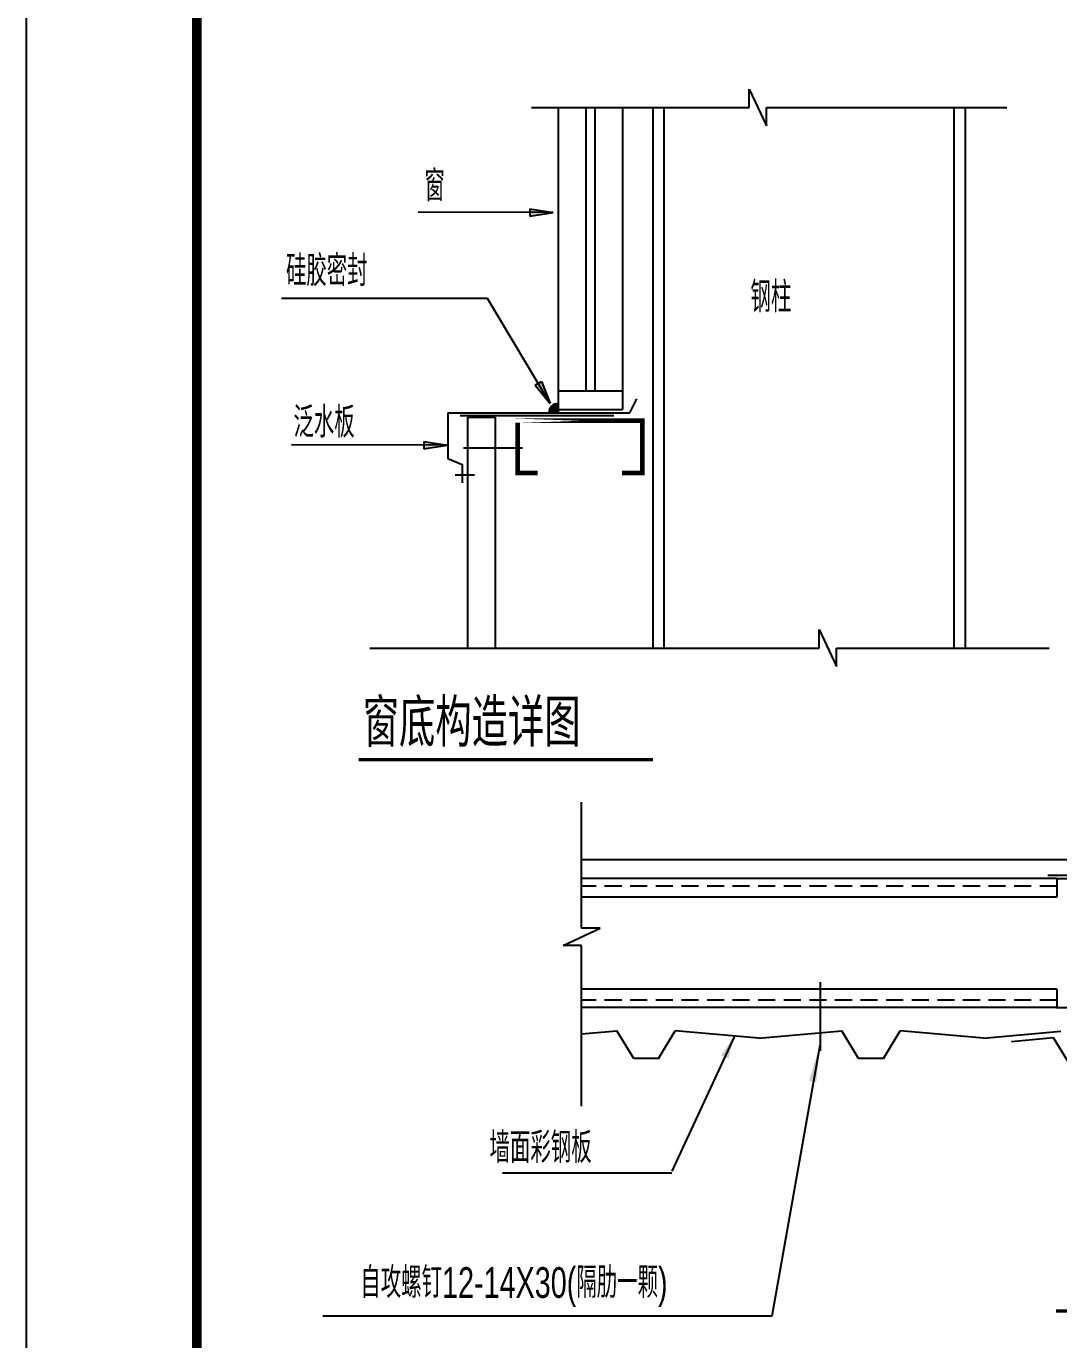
# Model space of a CAD drawing. Extents: x -248860 to 1018944, y -1060852 to 188626.
# Drawn here: x 903192 to 918319, y 34825 to 54072 of the extents above; entities that cross this region are included whole.
import ezdxf

# ---------------------------------------------------------------- set-up
doc = ezdxf.new("R2010")
doc.units = 0
doc.header["$LTSCALE"] = 1000
doc.header["$MEASUREMENT"] = 0
doc.linetypes.add('HIDDEN', pattern=[0.375, 0.25, -0.125])
doc.layers.get('0').update_dxf_attribs({"linetype": 'CONTINUOUS'})
for name, color, linetype in [('03', 3, 'CONTINUOUS'), ('09', 2, 'CONTINUOUS'), ('2', 2, 'CONTINUOUS'), ('253', 253, 'CONTINUOUS'), ('PUB_DIM', 3, 'CONTINUOUS'), ('WALL', 6, 'CONTINUOUS'), ('可见线', 7, 'CONTINUOUS'), ('图层1', 53, 'CONTINUOUS'), ('图框', 4, 'CONTINUOUS')]:
    doc.layers.add(name, color=color, linetype=linetype)
doc.styles.add('_HZTXT2', font='tssdeng2.shx', dxfattribs={"width": 0.8, "bigfont": 'tssdchn.shx'})
doc.styles.add('SM', font='dytxt.shx', dxfattribs={"width": 0.7, "bigfont": 'hzdx.shx'})

# ---------------------------------------------------------------- blocks, each defined once
blk = doc.blocks.new('sadf f')
at = {"layer": '图框'}
blk.add_lwpolyline([(650751, 339863), (734851, 339863), (734851, 399263), (650751, 399263)], close=True, dxfattribs=at)
at = {"layer": '图框', "const_width": 140}
blk.add_lwpolyline([(653251, 398263), (733851, 398263), (733851, 340863), (653251, 340863)], close=True, dxfattribs=at)
blk = doc.blocks.new('_ARROW')
blk.add_solid([(0, 0), (-1, 0.1), (-1, -0.1)])

msp = doc.modelspace()

# ---------------------------------------------------------------- linework, layer by layer
for p, q in [((918290.9, 41581.8), (918290.9, 41311.8)), ((918290.9, 39961.8), (918290.9, 39691.8))]:
    msp.add_line(p, q)
at = {"const_width": 48.8}
for points in [[(908063.3, 43325.5), (912373.4, 43325.5)], [(918281.7, 35244.9), (924466, 35244.9)]]:
    msp.add_lwpolyline(points, dxfattribs=at)
for points in [[(910849, 48408), (910888.4, 48503.3), (910983.6, 48543)], [(910849, 48408), (910983.6, 48543), (910983.6, 48408)]]:
    msp.add_solid(points)
at = {"layer": '03'}
for p, q in [((913785.7, 53152.5), (914039.7, 52612.5)), ((913785.7, 52882.5), (913785.7, 53152.5)), ((910596.6, 52882.5), (913785.7, 52882.5)), ((914039.7, 52882.5), (917558.1, 52882.5)), ((914039.7, 52612.5), (914039.7, 52882.5)), ((910570.2, 51397.6), (910570, 51289.5)), ((910570.2, 51397.6), (910912.3, 51344.4)), ((910912.3, 51344.4), (908932.1, 51350.6)), ((910570, 51289.5), (910912.3, 51344.4)), ((909951.4, 50083.6), (906929.3, 50083.6)), ((910865.6, 48543.9), (909951.4, 50083.6)), ((910645.7, 48811.3), (910738.6, 48866.5)), ((910645.7, 48811.3), (910865.6, 48543.9)), ((910738.6, 48866.5), (910865.6, 48543.9)), ((911799.9, 48362.6), (909547.6, 48362.6)), ((909663.7, 48342.3), (910068.7, 48342.3)), ((910068.7, 44961.5), (910068.7, 48342.3)), ((910983.6, 48458.8), (911928.6, 48458.8)), ((909359.1, 47933.1), (907076.6, 47937.4)), ((909017, 47986.3), (909016.8, 47878.2)), ((909016.8, 47878.2), (909359.1, 47933.1)), ((909017, 47986.3), (909359.1, 47933.1)), ((909595.5, 47896.9), (910461.2, 47896.9)), ((909473.7, 47500.5), (909756.7, 47500.5)), ((914807.9, 45231.5), (915062, 44691.5)), ((914807.9, 44961.5), (914807.9, 45231.5)), ((908224.3, 44961.5), (914807.9, 44961.5)), ((915062, 44691.5), (915062, 44961.5)), ((915062, 44961.5), (918179.7, 44961.5)), ((911328.2, 40857.5), (911328.2, 42702.6)), ((923824.7, 41855.4), (911328.2, 41855.4)), ((918290.9, 41581.8), (911328.2, 41581.8)), ((918290.9, 41311.8), (911328.2, 41311.8)), ((911058.2, 40603.5), (911598.2, 40857.5)), ((911598.2, 40857.5), (911328.2, 40857.5)), ((911328.2, 40603.5), (911058.2, 40603.5)), ((911328.2, 38248.6), (911328.2, 40603.5)), ((918290.9, 39961.8), (911328.2, 39961.8)), ((918290.9, 39691.8), (911328.2, 39691.8)), ((911328.2, 39307.1), (911846.9, 39353)), ((912091.6, 38948), (911846.9, 39353)), ((912456.7, 38948), (912701.4, 39353)), ((913921.2, 39245), (912701.4, 39353)), ((913921.2, 39245), (915140.9, 39353)), ((915385.6, 38948), (915140.9, 39353)), ((915750.7, 38948), (915995.4, 39353)), ((917215.2, 39245), (915995.4, 39353)), ((917215.2, 39245), (918347.9, 39345.3)), ((913562.5, 39261.7), (912648.3, 37296.6)), ((912456.7, 38948), (912091.6, 38948)), ((915750.7, 38948), (915385.6, 38948)), ((912648.3, 37267.1), (910167.6, 37267.1))]:
    msp.add_line(p, q, dxfattribs=at)
at = {"layer": '03', "const_width": 67.5}
msp.add_lwpolyline([(910357.2, 48291.1), (912251.2, 48291.1)], close=True, dxfattribs=at)
for points in [[(910391.2, 48263.7), (910391.2, 47556.5)], [(912217.2, 48263.7), (912217.2, 47556.5)], [(910357.2, 47524.4), (910686.5, 47524.4)], [(910357.2, 47524.4), (910686.5, 47524.4)], [(912251.2, 47524.4), (911921.9, 47524.4)], [(912251.2, 47524.4), (911921.9, 47524.4)]]:
    msp.add_lwpolyline(points, dxfattribs=at)
at = {"layer": '03'}
for points in [[(910570, 51289.5), (910912.3, 51344.4), (910570.2, 51397.6)], [(910738.6, 48866.5), (910865.6, 48543.9), (910645.7, 48811.3)], [(909016.8, 47878.2), (909359.1, 47933.1), (909017, 47986.3)], [(913479.3, 38944.8), (913562.5, 39267.4), (913369.6, 38989.1)]]:
    msp.add_solid(points, dxfattribs=at)
at = {"layer": '09'}
for p, q in [((912036, 48408), (912137.2, 48610.5)), ((909366.3, 48408), (912036, 48408)), ((909366.3, 48408), (909366.3, 47737.1)), ((909366.3, 47737.1), (909577.2, 47651)), ((909577.2, 47651), (909577.2, 47381)), ((919196.3, 41626.2), (918159.6, 41626.2)), ((918242.5, 39250.8), (917625, 39189.1)), ((918532.6, 38781), (918242.5, 39250.8))]:
    msp.add_line(p, q, dxfattribs=at)
at = {"layer": '09', "const_width": 27}
msp.add_lwpolyline([(918290.9, 41311.8), (918290.9, 41581.8), (919100.9, 41581.8), (919100.9, 39691.8), (918290.9, 39691.8), (918290.9, 39961.8)], dxfattribs=at)
at = {"layer": '2', "color": 4, "linetype": 'HIDDEN'}
for p, q in [((918290.9, 41473.8), (911328.2, 41473.8)), ((918290.9, 39799.8), (911328.2, 39799.8))]:
    msp.add_line(p, q, dxfattribs=at)
at = {"layer": '2'}
msp.add_arc((910984, 48408), 135, 90.14704, 180, dxfattribs=at)
at = {"layer": '253'}
for p, q in [((910983.6, 52882.5), (910983.6, 48408)), ((911388.6, 52882.5), (911388.6, 48728.8)), ((911523.6, 52882.5), (911523.6, 48728.8)), ((911928.6, 52882.5), (911928.6, 48458.8)), ((912372.2, 52882.5), (912372.2, 44961.5)), ((912534.2, 52882.5), (912534.2, 44961.5)), ((916784.5, 52882.5), (916784.5, 44961.5)), ((916946.5, 52882.5), (916946.5, 44961.5)), ((910983.6, 48728.8), (911928.6, 48728.8)), ((909663.7, 44961.5), (909663.7, 48342.3))]:
    msp.add_line(p, q, dxfattribs=at)
at = {"layer": 'PUB_DIM'}
msp.add_lwpolyline([(914819.7, 39136.6), (914114.9, 35172.4), (908902.3, 35172.4), (907534.9, 35172.4)], dxfattribs=at)
at = {"layer": '图层1'}
msp.add_line((914826.3, 40066.4), (914826.3, 39059.5), dxfattribs=at)

# ---------------------------------------------------------------- block references
at = {"layer": 'PUB_DIM', "xscale": 540.0000000000048, "yscale": 540, "zscale": 540, "rotation": 78.73548315599764}
msp.add_blockref('_ARROW', (914819.7, 39136.6), dxfattribs=at)
at = {"layer": 'WALL'}
msp.add_blockref('sadf f', (252440.6, -320500.6), dxfattribs=at)

# ---------------------------------------------------------------- texts
at = {"layer": '03', "style": '_HZTXT2', "width": 0.8}
msp.add_text('窗底构造详图', height=700, dxfattribs=at).set_placement((908121.1, 43514.1))
at = {"layer": '可见线', "style": 'SM', "width": 0.7}
for s, p in [('窗', (909026, 51510.1)), ('硅胶密封', (906996.5, 50265.3)), ('钢柱', (913803.4, 49880)), ('泛水板 ', (907105.9, 48045.5)), ('墙面彩钢板', (909979.3, 37416)), ('自攻螺钉12-14X30(隔肋一颗)', (908086.4, 35438.6, 7146.4))]:
    msp.add_text(s, height=450, dxfattribs=at).set_placement(p)

doc.saveas('drawing.dxf')
